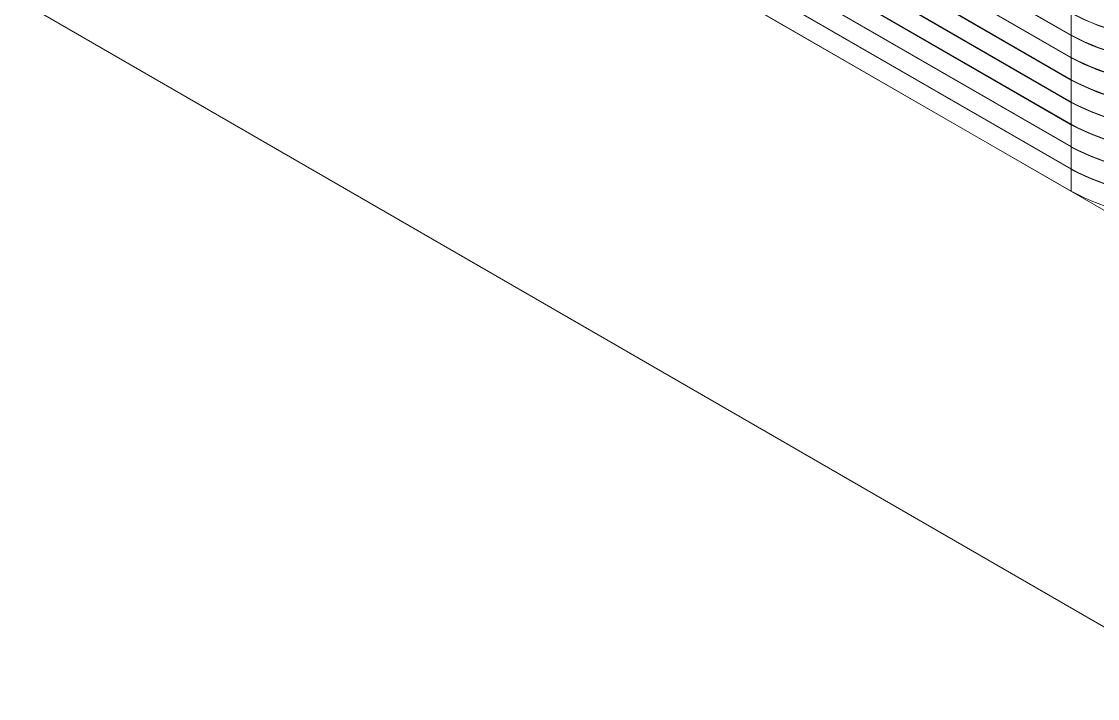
# Model space of a CAD drawing. Header units: millimetres. Extents: x -331 to 5585, y -2655 to 1513.
# Drawn here: x 4930.45 to 4950.48, y 328.55 to 341.15 of the extents above; entities that cross this region are included whole.
import ezdxf

# ---------------------------------------------------------------- set-up
doc = ezdxf.new("R2010")
doc.units = ezdxf.units.MM

msp = doc.modelspace()

# ---------------------------------------------------------------- linework, layer by layer
at = {"color": 7, "linetype": 'Continuous', "lineweight": 15}
for p, q in [((4933.364, 350.495), (4949.992, 340.897)), ((4949.992, 340.89), (4933.364, 350.488)), ((4933.364, 350.08), (4949.992, 340.481)), ((4949.992, 340.474), (4933.364, 350.073)), ((4933.364, 349.665), (4949.992, 340.066)), ((4949.992, 340.059), (4933.364, 349.658)), ((4930.45, 349.271), (4952.906, 336.308)), ((4933.364, 349.25), (4949.992, 339.651)), ((4949.992, 339.644), (4933.364, 349.243)), ((4933.364, 348.835), (4949.992, 339.236)), ((4949.992, 339.229), (4933.364, 348.828)), ((4933.364, 348.419), (4949.992, 338.821)), ((4949.992, 338.814), (4933.364, 348.413)), ((4933.364, 348.004), (4949.992, 338.405)), ((4949.992, 338.399), (4933.364, 347.997)), ((4933.364, 347.589), (4949.992, 337.99)), ((4930.45, 341.514), (4952.906, 328.551)), ((4949.992, 341.305), (4949.992, 340.897)), ((4949.992, 340.89), (4949.992, 340.481)), ((4949.992, 340.474), (4949.992, 340.066)), ((4949.992, 340.059), (4949.992, 339.651)), ((4949.992, 339.644), (4949.992, 339.236)), ((4949.992, 339.229), (4949.992, 338.821)), ((4949.992, 338.814), (4949.992, 338.405)), ((4949.992, 338.399), (4949.992, 337.99))]:
    msp.add_line(p, q, dxfattribs=at)
for centre in [(4952.026, 345.132), (4952.026, 345.126), (4952.026, 344.717), (4952.026, 344.71), (4952.026, 344.302), (4952.026, 344.295), (4952.026, 343.887), (4952.026, 343.88), (4952.026, 343.472), (4952.026, 343.465), (4952.026, 343.057), (4952.026, 343.05), (4952.026, 342.641), (4952.026, 342.634), (4952.026, 342.226), (4952.026, 342.219), (4952.026, 341.811)]:
    msp.add_arc(centre, 4.329, 241.9602, 271.1441, dxfattribs=at)

doc.saveas('drawing.dxf')
